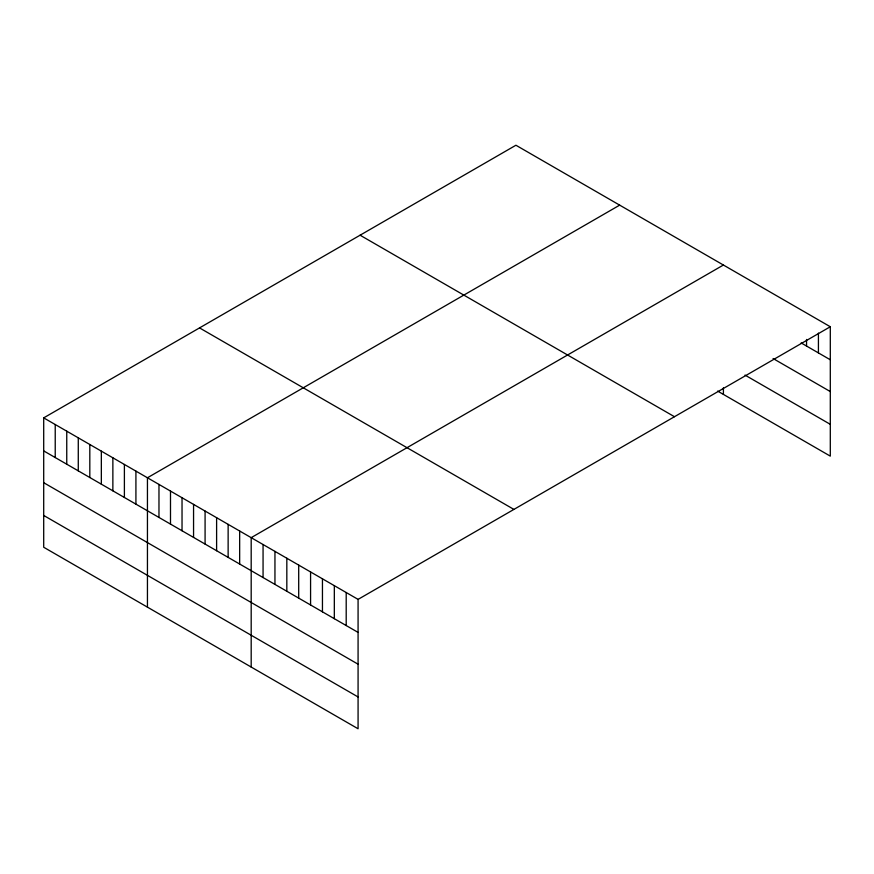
<?xml version="1.0" encoding="UTF-8"?>
<svg xmlns="http://www.w3.org/2000/svg" width="874" height="874" viewBox="0 0 874 874"><rect width="100%" height="100%" fill="white"/><g stroke="black" fill="none" stroke-linecap="round" stroke-linejoin="round"><path stroke-width="1.31" d="M830.3 326.745L358.078 599.378L358.078 728.763L43.7 547.255L43.7 417.87L515.922 145.237L830.3 326.745L830.3 456.13L717.641 391.082M619.666 205.139L147.444 477.772L147.444 607.146M723.41 265.03L251.188 537.663L251.188 667.048M801.152 342.936L830.3 359.771M773.075 358.526L830.3 391.563M745.009 375.088L830.3 424.327M360.088 235.204L674.466 416.712M199.534 327.903L513.912 509.411M43.7 417.87L358.078 599.378M43.7 450.897L358.078 632.405M43.7 482.699L358.078 664.196M43.7 515.452L358.078 696.96M818.425 333.103L818.425 352.91M806.549 339.451L806.549 346.06M723.41 387.794L723.41 394.414M346.202 592.528L346.202 625.544M334.327 585.667L334.327 618.694M322.451 578.806L322.451 611.833M310.576 571.957L310.576 604.972M298.7 565.096L298.7 598.122M286.825 558.235L286.825 591.261M274.949 551.385L274.949 584.4M263.063 544.524L263.063 577.55M239.662 531.01L239.662 564.036M228.136 524.356L228.136 557.383M216.61 517.703L216.61 550.729M205.084 511.05L205.084 544.065M193.558 504.396L193.558 537.412M182.032 497.732L182.032 530.758M170.496 491.079L170.496 524.105M158.97 484.425L158.97 517.452M135.918 471.119L135.918 504.134M124.392 464.465L124.392 497.481M112.866 457.801L112.866 490.827M101.34 451.148L101.34 484.174M89.814 444.495L89.814 477.521M78.278 437.841L78.278 470.868M66.752 431.188L66.752 464.203M55.226 424.524L55.226 457.55"/></g></svg>
